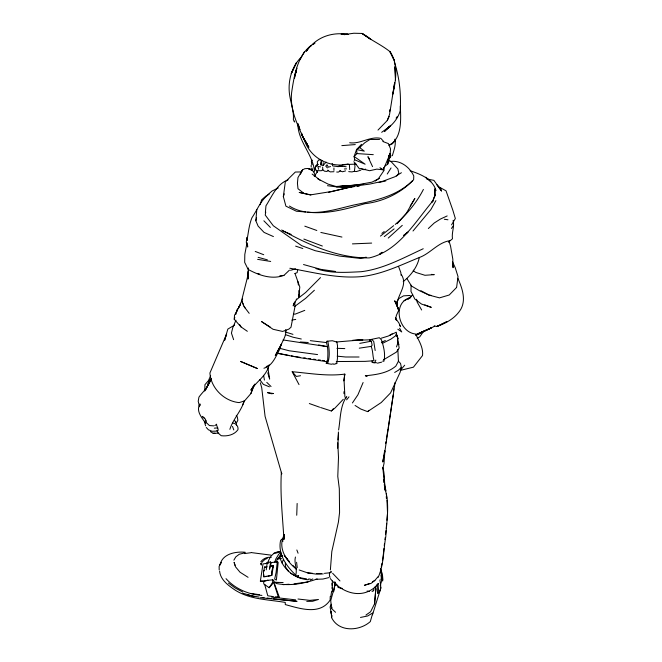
<?xml version="1.0" encoding="UTF-8"?>
<svg xmlns="http://www.w3.org/2000/svg" width="662" height="662" viewBox="0 0 662 662"><rect width="100%" height="100%" fill="white"/><g stroke="black" fill="none" stroke-linecap="round" stroke-linejoin="round"><path stroke-width="0.99" d="M314.301 170.134C312.456 153.898 297.867 140.915 297.85 123.877M333.267 591.845L332.605 591.224L332.192 587.484L332.349 581.013M236.45 425.517L236.475 423.564L235.655 421.603M298.645 294.375L298.595 297.246L299.812 287.043L295.037 273.629M208.596 384.026L209.126 379.086L210.632 375.784M411.094 285.181L410.986 291.462L414.892 299.141L421.537 304.065L431.293 307.367L424.797 304.892M246.876 244.51L246.918 242.474M246.959 240.438C248.399 232.883 248.995 224.89 251.982 217.674C257.493 209.639 260.96 199.502 269.343 193.974M330.379 569.916L331.811 551.545L338.414 522.07L339.565 512.512L339.316 488.697L337.786 476.417L338.497 457.376L337.777 442.82M330.239 596.437L330.139 600.062C319.912 615.552 299.754 608.477 285.281 604.58L285.256 602.428C267.465 599.358 248.217 599.656 232.958 588.617C226.851 584.273 220.396 579.109 219.585 571.099M389.157 155.189L387.626 164.242L385.102 166.03M248.382 267.953L247.985 279.074L248.308 270.957L247.373 277.61L241.68 300.316L243.848 306.341L249.202 313.341M296.733 515.243L297.147 503.459M334.699 585.887L334.848 581.807M397.051 301.326L396.844 305.389L398.673 310.42L396.389 315.377L395.669 319.092M337.67 448.191L338.539 433.353M334.649 584.968L334.815 582.179M263.832 574.889L263.716 576.751L266.265 576.552M337.951 439.858L338.423 431.972M335.295 585.638L335.469 582.808M394.858 141.08L394.991 139.119M384.87 450.946L384.018 463.491L382.876 468.373L385.218 490.393L384.266 484.551M434.578 194.471L434.959 188.794L435.215 194.678L434.388 197.309M247.331 331.298L241.018 326.912L234.232 319.266L234.522 315.286L240.554 304.239M277.295 561.732L276.079 572.597L274.647 579.118L276.385 580.086L278.189 562.344L277.295 561.732L270.154 562.791M298.603 575.617L298.446 577.471L306.589 578.911M386.244 528.516L386.674 523.369M386.931 520.282L387.527 513.083L386.972 500.257M338.596 429.994C340.558 418.789 339.92 406.046 346.747 396.414M273.414 236.574L264.064 232.403L258.089 226.073L255.846 220.744L256.815 209.457M266.232 569.833L267.258 562.468L270.634 561.98L271.122 563.097L269.5 569.229L270.634 561.98M278.661 558.711L280.092 556.668L280.2 555.385L281.64 554.119M265.363 212.593L265.967 205.791C272.024 196.324 276.699 184.044 288.069 179.832M393.6 390.853L393.782 388.851M205.203 420.8L204.939 423.73L205.675 425.832M326.068 162.049L323.263 165.368L320.888 164.929L321.211 161.437M384.308 453.495L384.581 450.508M383.596 552.05L383.927 548.525M275.251 596.826L279.174 596.876L274.523 583.967M320.888 164.929L321.186 161.909L322.088 160.543M277.039 353.243L300.06 357.703L327.541 361.766C327.864 355.436 328.435 348.7 326.474 342.577L327.028 341.203L332.415 340.74L336.892 342.089L337.504 345.688L337.454 358.283L336.801 363.521L333.78 364.34M294.516 78.108L296.849 68.169L294.367 77.876M295.434 557.023C293.738 563.122 297.701 568.956 295.724 575.055C286.381 566.192 277.676 554.003 280.58 540.457L282.012 539.067M285.62 331.695L285.827 329.792M305.563 211.981L296.402 211.228L285.901 206.147L283.344 196.614L285.314 181.909L295.326 172.037L301.127 171.938M284.279 536.692L283.948 539.555C282.641 517.171 280.034 494.696 281.367 472.279L281.78 473.934L265.081 416.373L261.738 387.849L260.34 382.777M395.09 382.471L384.746 452.303L382.752 461.993L384.754 450.988M384.25 545.629L384.49 543.618M384.97 539.596L385.201 537.585M385.565 534.573L386.045 530.552M330.959 572.688L331.116 571.389L330.396 572.738L324.446 573.342M333.267 363.802L331.381 364.241L326.267 363.33L326.565 360.947L327.541 361.766M382.578 560.366L383.521 552.936M333.905 591.224L334.997 582.593M456.623 287.333L458.03 276.617L455.175 267.539L452.535 261.929L453.073 267.713L452.808 259.049L450.574 246.239L449.117 241.407M389.612 111.679L389.877 109.693M343.843 380.898L344.794 374.113C327.26 376.463 309.642 373.26 292.182 371.721L296.353 376.446L300.515 375.726M375.073 588.146L375.362 586.226M297.652 269.384L297.172 272.62L294.822 273.563M263.964 581.584L260.365 581.145L263.013 563.925L268.118 563.114M263.774 571.364L264.419 567.094L267.134 566.796L265.892 567.417L264.419 567.094M388.205 428.008L393.228 394.858M330.793 596.636L331.654 591.1M265.727 212.022L265.239 215.076L273.29 225.742L301.64 245.66L315.186 250.691L339.507 256.062L360.426 258.445L366.194 257.179M315.112 167.246L314.913 170.233M385.64 443.648L385.954 441.695M386.277 439.733L388.04 428.984M314.814 169.671L313.846 172.211L315.451 175.794M381.246 582.386L382.106 577.537L381.602 575.427M388.503 159.501L387.626 164.242L388.503 159.501L387.7 161.909L390.878 155.851L389.645 153.369M246.893 243.351L244.816 254.398L244.675 262.367L248.142 269.426C258.941 275.301 271.817 279.869 283.94 275.375L289.443 270.146M381.238 567.218L382.007 563.304M284.379 534.623C277.171 547.449 286.183 561.144 296.402 569.088L292.803 565.381M293.762 303.138L293.2 305.91L296.667 298.992M397.763 343.719L397.97 338.638L396.919 335.758L397.97 338.638M284.337 534.615L283.584 538.107L284.23 536.352M372.814 612.863L370.315 621.593C359.458 631.3 338.77 632.376 331.621 617.663L332.084 615.668M397.854 349.536L398.425 361.245L400.543 363.455L401.346 367.352L400.096 372.416L390.572 392.897L381.246 402.529L367.559 411.623L360.724 409.017L355.072 405.467M380.931 579.705L381.635 576.958L381.511 573.838L380.344 572.448M255.846 220.744L256.624 217.765M380.253 585.829L380.998 582.99M214.769 425.666L216.706 424.185M392.351 155.702C393.774 150.514 395.992 145.317 395.09 139.814M260.174 204.674L261.581 199.883L266.033 195.919M387.7 161.909L390.191 153.485L390.53 148.876L388.437 143.613L382.884 141.519M234.232 319.266L234.795 317.404M209.548 379.723L208.141 384.291L208.646 381.602C208.083 388.015 202.382 392.161 198.939 397.117L198.219 401.296L199.527 406.766M235.97 320.218L232.685 327.913L231.443 333.118L233.62 339.664M235.738 314.558L237.542 308.906L236.243 312.729M308.219 579.796C297.296 578.869 287.416 572.746 282.136 563.081L283.162 559.911M334.749 585.994L330.743 600.55L331.447 608.188M283.344 196.614L284.271 193.834M274.705 562.361L275.855 558.951L278.702 554.235L280.953 552.679M396.497 346.938L397.705 343.437L397.539 341.873M234.621 325.059L227.827 329.105L224.517 340.582L226.636 334.02L209.92 372.987C210.839 388.089 224.211 401.238 239.139 402.604L244.485 400.965L250.865 393.6L253.496 386.054M361.543 144.299L356.537 149.579L354.104 156.497L354.716 159.823L354.211 160.328M419.278 257.626C417.358 267.208 410.779 275.524 403.224 281.607M276.145 562.328L277.262 559.183L281.664 553.804M380.998 587.599L372.474 614.791M344.257 375.577L344.794 374.113L344.05 379.905L344.919 397.126M242.656 404.962L244.295 400.816C241.233 411.193 233.09 419.046 229.855 429.324M269.12 364.836C266.811 375.842 256.517 381.312 250.873 390.158L254.225 384.945M378.002 130.083L387.262 120.517L389.537 114.501L394.635 82.833L392.856 94.103C395.992 80.226 398.524 64.106 389.926 51.603C381.229 44.718 370.96 40.175 362.114 33.448L353.856 33.241L344.05 34.614L347.773 34.325M432.774 201.099L435.215 194.678L432.418 202.018M261.176 564.504L262.16 561.939L264.949 559.407L267.307 558.372M373.318 590.885L374.013 589.106M294.822 75.112L296.369 71.322M250.865 393.6L254.787 384.084M267.423 563.635C269.31 557.528 273.075 551.471 280.249 551.628L273.795 553.316M363.107 382.52L357.927 394.784L352.424 402.951M347.757 34.242L341.079 34.209L348.055 34.49C335.171 32.124 321.525 35.351 312.092 44.668C297.677 55.136 294.482 74.094 291.917 90.57C288.955 108.585 297.743 125.151 304.801 141.08C311.132 158.888 330.437 168.024 348.386 164.159L342.271 164.639L356.272 164.118M375.851 360.103L374.675 362.776L372.234 362.486L372.069 360.848M331.314 604.257L330.098 606.955L331.364 614.046L331.132 611.357M242.656 298.943L238.428 307.938L239.992 305.306M348.709 171.632L352.002 171.921L354.36 171.309L354.981 166.601L354.609 163.655M387.262 120.517L389.198 116.421M378.209 577.264C383.943 564.62 383.348 550.18 385.789 536.692C386.591 521.209 389.835 504.585 385.168 489.557M374.709 603.537L370.571 611.804L365.937 615.056M317.247 171.897L314.26 176.406L315.137 176.282L320.408 180.469M317.214 172.112L317.487 171.59M220.86 562.626L219.114 566.507L219.188 569.85M208.166 385.003L211.335 378.987L205.427 390.075L211.393 378.846M221.464 562.286L220.032 564.967C222.184 553.813 235.589 551.33 245.23 552.265M398.425 361.245L395.835 366.103C387.369 373.318 375.983 374.675 365.333 375.784L367.062 376.504M304.47 51.644L299.977 59.671M311.711 164.855L312.059 164.25M435.919 200.603L430.838 209.622L413.014 230.997M397.374 301.119L398.789 298.612L403.539 295.856L409.521 295.492L411.276 296.262M388.685 156.124L390.191 153.485L383.281 169.803L376.819 169.124L369.628 170.722L360.716 168.52L359.425 168.86L356.214 164.507M423.399 189.431C416.547 202.878 406.633 214.645 395.231 224.435M392.028 143.621L389.008 145.359C402.388 138.499 400.824 119.069 400.328 106.185M233.876 560.16L235.796 556.883L239.296 554.235L244.899 552.844M281.507 558.678L279.753 557.793L279.116 558.894L277.262 559.183M376.984 584.389L377.588 593.582C382.214 590.711 380.559 584.364 379.856 579.97M410.208 206.064L414.859 198.492L406.427 213.139L397.2 223.69M387.245 174.015L391.06 167.949M236.864 422.257L237.881 420.188L237.319 417.043L236.26 415.331M388.975 158.772L390.878 155.851M451.558 224.865L455.34 218.534L452.849 210.235L446.039 190.821L439.8 187.387M451.467 228.464L453.586 225.37M423.142 331.952L419.642 336.983L417.159 338.108M396.091 118.15L397.291 116.495M396.588 176.117L398.805 173.187L397.845 168.876L390.82 161.346L388.528 160.13M267.911 580.152L263.683 581.658L263.815 584L269.194 587.724L272.744 582.121L272.537 579.846L260.365 581.145M346.598 399.865L348.982 396.844M413.651 270.17L413.229 270.692L415.819 272.438L424.946 275.284L434.239 274.647L431.359 274.382M320.83 159.856L318.72 159.989L317.313 161.818L317.462 164.151L315.6 166.443L315.418 169.215L317.503 172.103M312.307 160.138L311.347 161.288L311.67 163.779M404.689 365.209L400.311 370.397L413.444 367.162L422.53 355.544C423.49 347.757 418.889 340.731 415.579 334.02C398.334 332.324 391.697 302.335 410.423 297.586M264.486 570.214L263.418 571.471L263.716 576.751L271.834 575.352L273.406 565.613L270.568 566.142L273.406 565.613L271.552 571.811L271.834 575.352L268.052 576.254M369.868 583.421L364.381 585.291L371.101 583.379L374.891 580.384L378.11 576.619M301.359 57.056C292.149 66.018 288.185 79.564 289.286 92.167C290.047 101.435 294.176 110.297 293.357 119.673L294.764 121.998L294.094 121.196M392.285 143.894L394.916 140.907M320.59 407.511L331.348 410.986L333.342 408.727M415.926 334.484L431.136 327.963L415.471 335.005L417.648 334.732L434.727 326.167M343.264 399.318L335.038 407.999L331.348 410.986M359.276 348.179L371.117 346.392L372.127 345.291L371.341 341.187L369.512 340.541L370.199 339.656L379.318 337.719L381.444 339.821C383.662 346.615 385.648 354.195 383.894 361.287L382.611 361.129M260.828 561.699C263.236 558.546 267.258 556.651 271.221 557.454M387.767 127.766L389.794 126.384L384.357 131.622L390.58 125.308M208.886 380.112L204.947 384.68L204.757 391.101M456.325 287.73L449.225 295.004L439.51 297.867L429.142 295.128L419.377 290.659L411.499 286.017L406.965 278.644M431.425 202.291L433.461 200.238C415 221.919 398.938 250.956 369.247 257.923C338.009 258.221 308.517 244.882 281.681 229.995M378.59 583.528C364.315 600.451 342.693 594.037 330.28 578.571M373.277 154.66L357.041 153.576L354.104 156.497L365.118 164.201L354.716 159.823M320.491 277.601L305.645 292.496L296.319 299.754M386.666 129.38L389.794 126.384L381.676 132.317M357.041 153.576L356.537 149.579L359.673 147.552L364.762 142.76L369.892 139.508L379.516 139.434M412.732 294.838L408.247 299.042L410.622 297.255M428.347 228.522L434.264 222.978L440.42 219.048L447.173 215.936M314.392 290.262L305.637 298.347L294.582 306.531M388.246 238.063L402.281 225.361M267.059 195.422L272.024 191.045L278.255 187.917M318.033 164.375L315.6 166.443L318.033 164.375L317.462 164.151M448.364 242.201L452.477 238.775C451.459 232.395 454.744 226.71 453.131 220.322M367.559 411.623L369.131 410.316M412.592 180.635C396.712 196.457 374.526 200.751 353.458 205.104C333.019 209.887 308.848 218.419 289.443 206.056M346.176 397.912L345.241 398.623M387.46 128.436C393.278 124.117 398.16 117.968 400.179 110.951C401.205 94.641 399.591 77.628 394.353 62.071M381.9 233.38L384.217 231.543M380.443 236.086L393.675 225.659M384.266 236.624L394.113 228.895M372.052 591.53L373.749 590.314M408.967 298.264L411.367 296.551M312.621 44.677L314.955 43.022L312.671 44.635M375.172 181.115L378.192 179.005L384.142 170.266L383.654 167.511M382.156 343.504L390.861 339.159L395.437 335.94L396.571 333.11L396.149 332.125M266.157 366.789L267.638 365.813M345.564 170.887L342.527 171.764L340.152 170.953L338.34 172.103L336.701 172.021M401.404 172.724L394.809 176.795L382.851 181.247L369.694 184.086L342.966 187.694L327.45 185.699M389.736 335.286L392.194 333.789M371.895 613.434L367.749 615.958L360.492 617.439M372.375 581.906L374.891 580.384M322.642 167.13L322.808 169.836L321.293 170.738L316.618 170.664M394.66 372.449L398.425 370.224L401.346 367.352M383.439 359.838L396.397 352.101L399.161 347.972L398.516 344.025M379.533 178.277L371.978 182.141L355.163 185.244L336.329 186.734L363.686 184.293M333.962 171.698L330.222 171.88L328.228 170.697L326.763 171.441L324.479 171.168L322.808 169.836M265.669 563.701L268.044 562.518M381.453 342.378L385.35 340.491M404.002 300.738L410.448 297.643M423.225 248.747C403.141 257.973 383.331 269.062 361.055 271.718C345.936 272.43 330.487 273.613 315.915 268.59M395.528 332.581L388.131 336.097L381.204 338.224M332.192 163.431L332.63 165.897L337.934 166.617L339.556 165.848L346.168 166.758M360.856 170.159L356.446 171.557L354.36 171.309M310.213 580.111L312.754 578.952M312.398 168.206L311.769 168.479L312.075 169.398M421.338 332.208L431.136 327.963M317.172 578.944C304.214 583.627 289.484 586.284 275.806 583.396M304.768 310.37L295.384 314.061L293.39 314.227M365.672 169.124L364.083 169.72L361.775 169.124M280.092 556.668L282.732 555.724M269.194 587.724L273.696 582.51L278.305 596.785L279.132 597.281M330.528 166.567L328.377 167.196L327.011 164.722L325.77 166.104L327.384 167.916M290.51 270.295L295.682 268.88M377.514 363.181L381.701 362.131M278.197 552.141L280.249 551.628M328.956 577.587L322.899 579.051L315.733 579.3M263.931 368.246C272.843 365.738 275.938 355.85 280.1 348.593C280.978 342.146 286.828 336.776 285.653 330.123M379.103 182.414L385.863 180.9M449.796 240.711C438.79 242.292 431.301 252.139 421.437 256.649C401.801 264.543 382.586 274.349 361.27 276.617C337.024 278.743 313.482 272.339 289.857 268.259M328.468 192.352L352.391 186.643L331.563 191.5L310.354 194.901L299.191 192.41L310.859 194.918M218.783 433.13L213.181 433.312L210.367 431.583M359.764 343.388L371.341 341.187M291.793 320.085L295.724 319.415M244.452 553.581L250.799 552.729M297.312 583.404L308.095 581.948M389.893 161.594C400.055 159.716 409.695 167.023 413.767 175.96L413.634 179.733C401.048 193.047 383.124 201.687 364.919 203.689C346.276 209.01 327.185 214.455 307.59 212.146M321.442 573.664L316.502 573.64M279.844 275.797L283.94 275.375M336.362 341.989L362.867 339.788L352.589 340.376M342.966 187.694L354.129 186.676M357.166 186.394L359.193 186.204M341.832 145.623L355.271 144.573M214.322 428.173L217.715 427.909L218.261 430.325M370.67 339.796L352.532 340.433M283.154 584.67L289.104 584.24M294.069 583.884L297.039 583.669M349.677 142.752C360.649 144.283 369.901 135.991 380.849 138.366L383.455 141.254M355.163 185.244L336.015 186.485L328.095 184.11L317.669 178.773M337.934 166.617L342.13 166.361M344.372 168.967L346.516 168.851M214.918 433.246L213.181 433.312M352.432 243.889L371.655 243.086M217.616 431.061L212.055 431.268L208.431 429.795L206.271 427.495M308.459 579.068L310.221 579.027M323.279 573.913L315.774 574.053L307.706 572.911L299.15 569.957M306.763 601.369L312.555 601.286L318.472 599.458L309.915 600.368L297.983 599.011M426.32 178.814L433.883 180.362L441.571 191.078L436.73 184.574L441.446 189.191M359.052 357.008L345.547 356.992L337.198 356.156M336.296 361.543L365.11 361.361L374.03 360.74C372.524 356.024 373.136 350.918 371.117 346.392M272.537 579.846L273.605 580.177L274.167 582.287L283.137 582.543M336.941 348.311L344.811 348.593M300.25 341.989L308.252 342.511M274.167 582.287L278.106 582.552M372.234 362.486L376.719 362.801M213.718 425.865L209.432 425.542L206.511 422.778L206.114 420.378M326.267 363.33L327.599 363.438C330.206 356.603 329.246 348.766 327.897 341.724L327.028 341.203M307.706 572.911L312.588 573.317M275.508 552.787L277.163 552.927M251.345 552.596L271.089 555.153M326.474 342.577L310.296 340.657M278.321 599.4L297.056 601.319L260.332 597.72M317.57 354.584L289.095 350.761L279.356 348.195M431.012 295.343L429.142 295.128L420.883 290.692M271.627 597.091L295.616 599.855M273.307 596.603L267.771 595.792L264.701 584.447M232.718 423.159L234.398 423.357C236.814 424.441 238.535 427.056 237.939 429.729C234.224 434.951 227.265 436.465 221.216 435.704L218.237 433.18L216.954 430.325M247.696 594.972L259.123 597.132M262.152 597.488L264.171 597.728M267.208 598.092L271.246 598.564M273.265 598.804L277.312 599.284M318.463 359.847L320.491 360.12M322.518 360.401L324.537 360.674M303.825 357.844L305.761 358.109M308.674 358.506L310.619 358.771M313.531 359.176L315.468 359.441M335.51 271.461L320.929 269.376L303.519 264.535M444.351 219.263L447.967 219.784M250.724 593.433L259.454 594.716M367.062 591.05L369.495 591.439M257.626 259.355L270.684 261.449M289.493 355.593L277.858 353.251M291.396 355.899L293.291 356.214M295.194 356.528L299.944 357.306M261.929 595.395C248.382 594.526 235.184 588.816 226.015 578.671M434.181 325.944L436.978 326.44C446.527 323.073 455.746 317.901 461.033 308.889C466.23 299.058 461.952 287.697 457.856 278.28M283.055 339.945L327.582 346.706L318.67 344.96M257.998 273.704L259.835 274.06M356.537 149.579L364.299 151.151L359.673 147.552M301.293 339.018L293.043 337.223L285.355 334.616M320.847 232.453L341.948 237.07M337.959 587.459L342.511 588.477M312.489 169.588L307.896 168.454L304.785 168.702L302.468 169.985L297.966 177.582L297.437 183.25L297.991 188.728L304.239 193.602M258.155 257.336L267.374 259.843M242.863 593.21L254.076 596.536M285.181 331.952L292.96 334.343M380.89 169.009L383.281 169.803L379.938 167.693M295.633 246.123L302.832 248.531M320.59 166.882L317.851 166.419L318.637 169.306M309.328 403.539L319.605 407.188M304.801 226.164L316.817 230.484M410.117 170.746C420.66 174.238 432.65 178.922 436.043 190.664M303.85 239.056L322.344 246.032M311.529 169.844L307.896 168.454L312.116 170.415L311.529 169.844L313.887 171.988M255.226 251.436L263.724 254.721M269.467 386.848L263.385 384.382L259.827 379.748M282.649 230.873L291.181 234.422M296.7 575.369L298.636 576.37M336.106 363.157L336.801 363.521M242.681 592.01L235.06 587.955L228.448 583.048M270.228 327.061L261.482 321.542L273.075 329.287L282.641 331.439L288.847 329.13L290.999 327.251L294.995 306.489L294.78 301.88M248.068 577.314L240.025 572.216L235.473 566.771L234.1 562.336L235.043 565.34M397.829 329.213L401.743 331.952L399.542 328.203M290.56 573.242L298.446 577.471L298.397 575.99M312.141 174.065L315.137 176.282M204.616 418.301L202.233 416.373L204.872 418.756M430.83 181.736L425.79 177.184M335.551 612.276L331.993 608.949L331.919 607.112M353.806 161.768L355.651 163.531M266.786 382.379L271.048 386.517M263.873 220.802L270.369 227.405M371.829 339.498L373.732 341.468L375.172 350.529M338.927 587.517L336.329 583.95M332.622 573.284L339.962 580.955M288.657 571.662L285.504 566.871L285.305 563.288M307.367 144.382L301.276 134.179L308.889 147.278L302.84 137.142L301.707 133.269M284.726 555.997L287.358 559.175M284.37 555.41L289.393 561.608M330.189 577.19L329.453 576.221L329.461 572.804M369.595 159.029L367.915 156.679L372.557 166.634M395.421 318.116L398.938 323.048L400.584 326.705L399.484 325.166M267.258 562.468L267.92 563.428M216.449 424.822L217.715 427.909M205.75 423.498C201.993 417.705 195.538 411.077 199.99 403.878L200.197 405.508M239.661 324.595L241.018 326.912M421.644 309.99L417.209 302.211L416.597 299.257M327.913 170.109L328.228 170.697M292.182 371.721L299.009 384.597M260.447 563.296L261.382 565.1M234.704 420.486L235.564 422.24M396.29 304.048L394.676 300.755L398.102 308.302L396.29 304.048L396.844 305.389C397.183 294.739 408.173 285.504 401.486 274.747M242.093 301.756L243.359 304.404M244.204 306.167L245.048 307.938M279.753 557.793L282.136 563.081M380.509 568.732L382.363 574.062L382.777 580.003M205.245 419.054L205.642 420.014M397.39 339.813L398.888 344.571M332.067 587.955L332.622 589.362L332.398 587.409M296.841 549.973L298.074 553.217M398.714 266.869L400.816 272.512L401.098 275.334M232.511 426.394L233.785 429.944M398.673 310.42L397.481 306.928L397.233 301.202M395.52 317.677L396.356 320.342M298.711 125.863L299.919 129.727L298.016 123.777M396.505 333.888L397.68 337.843M267.779 372.814L269.641 379.103L267.911 367.907M380.41 568.741L381.386 572.216M386.045 490.873C383.596 483.285 385.259 475.101 382.768 467.397M339.995 170.382L340.152 170.953M299.621 296.038L298.893 290.56M263.608 375.362L264.436 380.079M331.96 583.495L332.299 585.762M297.892 281.482L298.38 285.016M296.593 562.27L297.238 567.682M380.94 574.856L381.254 577.479M383.604 479.652L383.943 482.606M378.821 592.738L377.911 583.47M386.302 493.538L386.774 498.229M311.099 165.525L311.223 167.064M331.132 611.489L331.621 617.663M386.277 496.55L386.434 498.594M247.232 240.273L247.025 237.377L246.281 242.118L247.696 247.034L247.563 245.097M349.37 164.399L349.71 169.604M343.926 391.738L343.992 393.708M382.57 575.866L382.669 581.062M323.23 162.678L323.263 165.368M282.79 538.785L282.815 541.59M333.929 168.016L333.929 170.366M375.834 588.7L374.593 603.719L375.834 588.7M293.043 69.758L291.247 73.639L296.336 62.857L293.043 69.758M302.468 169.985L300.374 173.932L302.468 169.985M281.408 344.166L275.326 355.511L281.408 344.166M308.84 47.78L306.349 51.239L309.593 46.795L311.132 45.719L308.84 47.78M382.057 252.321L379.64 254.208L382.057 252.33M407.842 232.18L403.812 235.324L407.842 232.18M447.388 321.426L436.978 326.44L447.388 321.426M273.431 393.526L271.37 393.733L267.489 392.632L273.431 393.526M257.195 368.453L240.529 361.411L257.195 368.453M367.402 36.658L362.114 33.448L370.794 39.348L367.402 36.658M390.837 53.241L389.926 51.603L394.221 60.242L390.837 53.241M395.404 75.211L394.9 66.705L395.495 80.375L395.404 75.211"/></g></svg>
